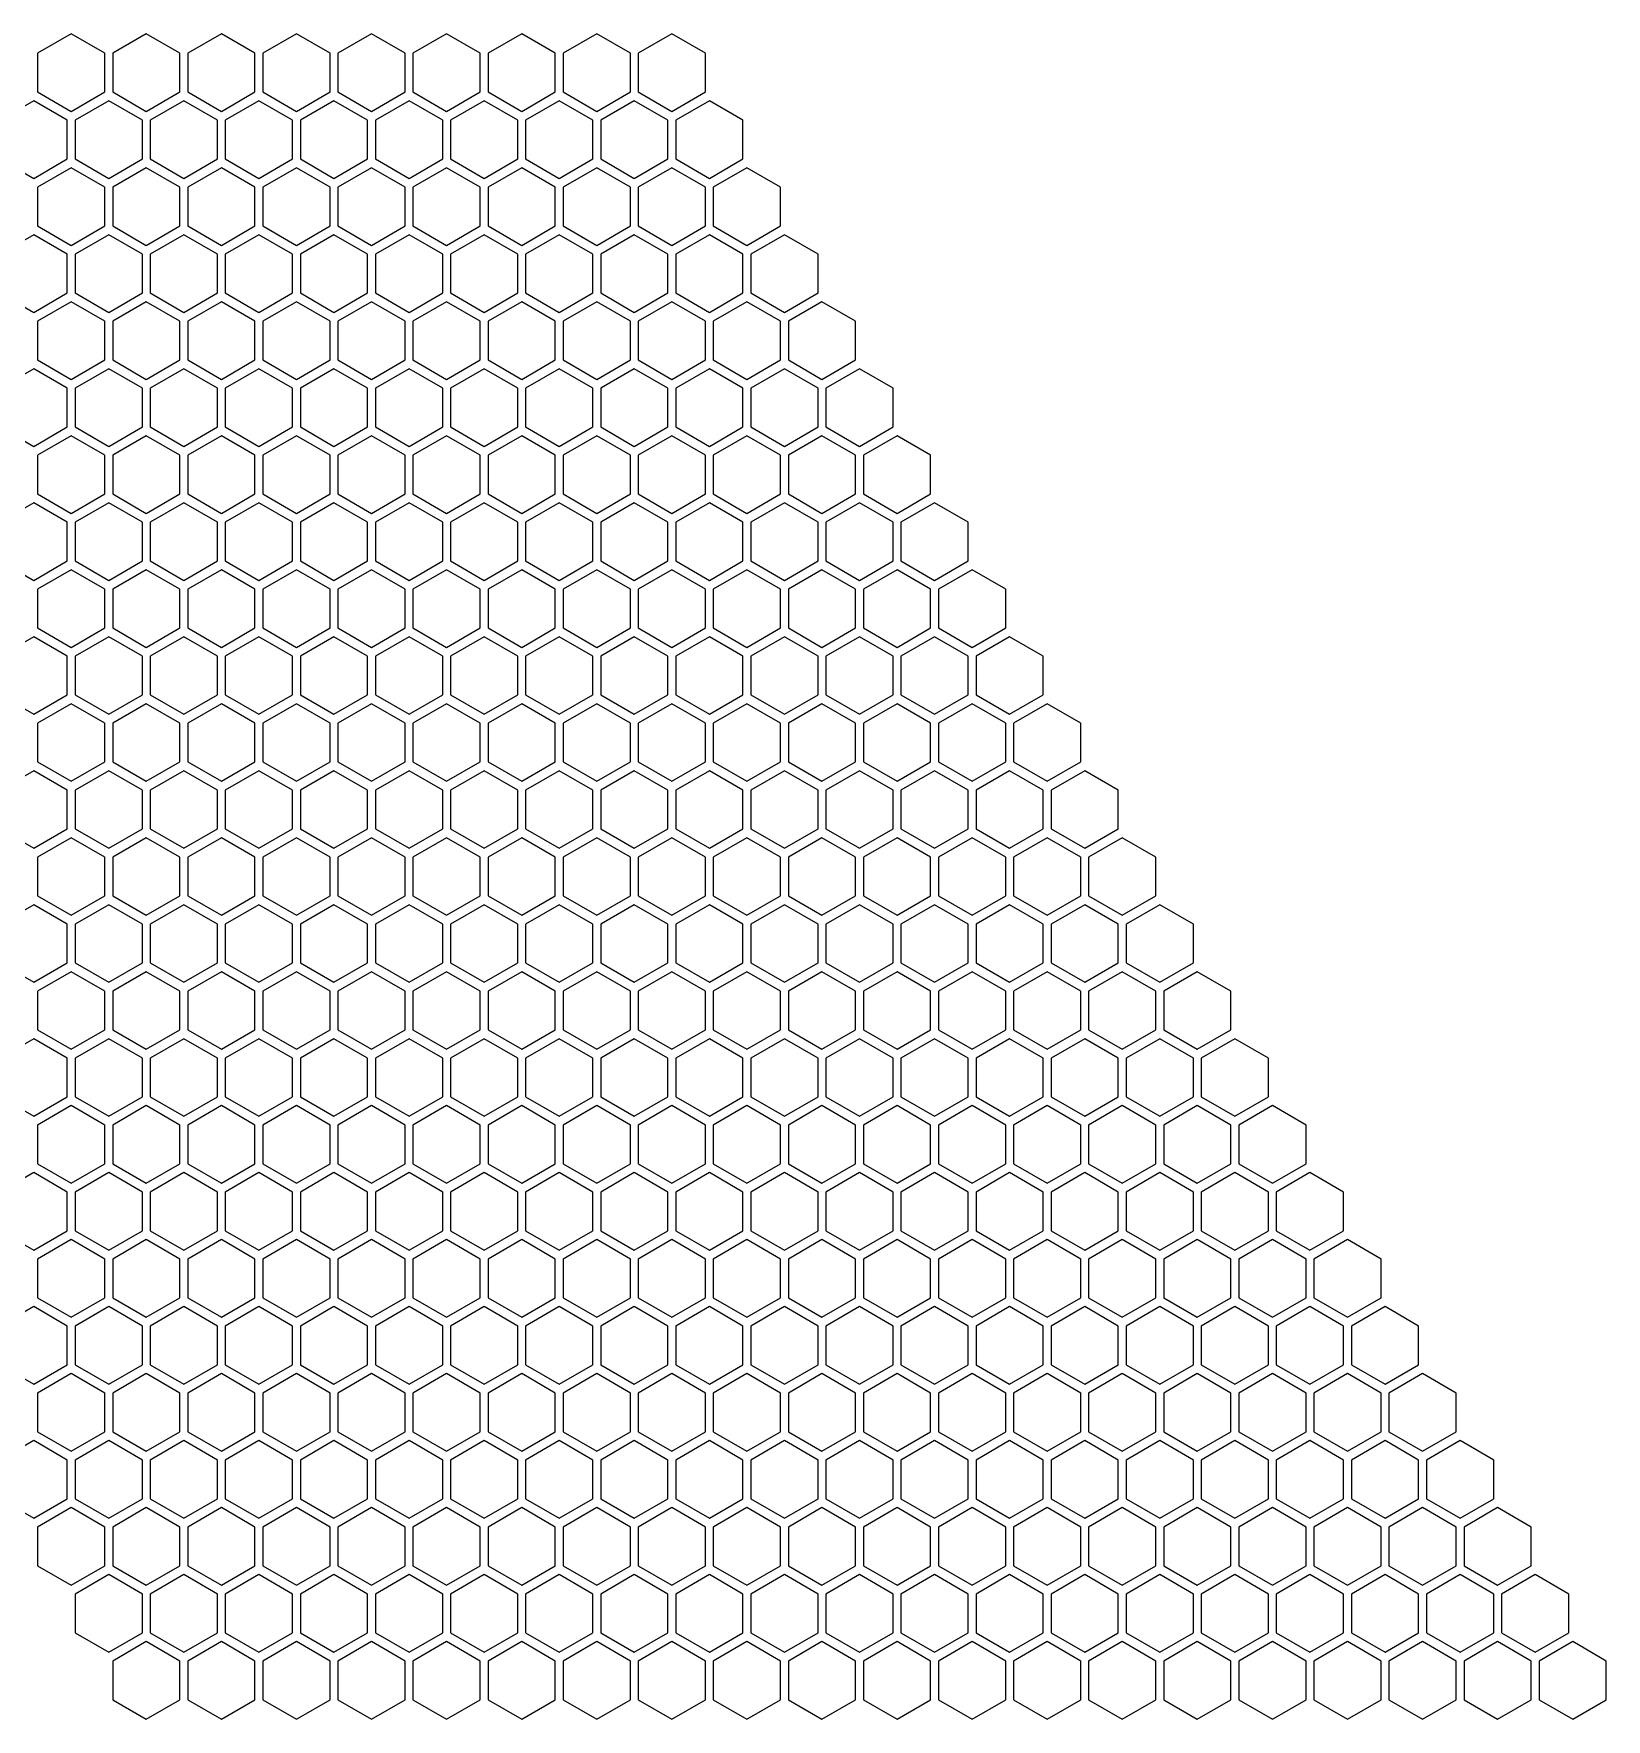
# Model space of a CAD drawing. Extents: x 13 to 253, y 37 to 205.
# Drawn here: x 48.6 to 117.8, y 37.2 to 111.2 of the extents above; entities that cross this region are included whole.
import ezdxf

# ---------------------------------------------------------------- set-up
doc = ezdxf.new("R2010")
doc.units = 0
doc.layers.get('0').update_dxf_attribs({"linetype": 'CONTINUOUS'})

msp = doc.modelspace()

# ---------------------------------------------------------------- linework, layer by layer
at = {"color": 7}
for points in [[(50.292535, 111.249955), (48.815107, 110.39678), (48.815107, 108.69042), (50.292535, 107.83776), (51.769966, 108.69042), (51.769966, 110.39678)], [(53.592593, 111.249955), (52.115163, 110.39678), (52.115163, 108.69042), (53.592593, 107.83776), (55.070021, 108.69042), (55.070021, 110.39678)], [(56.892649, 111.249955), (55.414705, 110.39678), (55.414705, 108.69042), (56.892649, 107.83776), (58.370079, 108.69042), (58.370079, 110.39678)], [(60.192191, 111.249955), (58.71476, 110.39678), (58.71476, 108.69042), (60.192191, 107.83776), (61.670135, 108.69042), (61.670135, 110.39678)], [(63.492246, 111.249955), (62.014818, 110.39678), (62.014818, 108.69042), (63.492246, 107.83776), (64.970192, 108.69042), (64.970192, 110.39678)], [(66.792304, 111.249955), (65.314876, 110.39678), (65.314876, 108.69042), (66.792304, 107.83776), (68.269732, 108.69042), (68.269732, 110.39678)], [(70.092362, 111.249955), (68.614931, 110.39678), (68.614931, 108.69042), (70.092362, 107.83776), (71.56979, 108.69042), (71.56979, 110.39678)], [(73.392417, 111.249955), (71.914989, 110.39678), (71.914989, 108.69042), (73.392417, 107.83776), (74.869848, 108.69042), (74.869848, 110.39678)], [(76.692475, 111.249955), (75.215044, 110.39678), (75.215044, 108.69042), (76.692475, 107.83776), (78.169903, 108.69042), (78.169903, 110.39678)], [(48.642506, 108.30543), (47.165078, 107.45226), (47.165078, 105.74642), (48.642506, 104.89324), (50.119937, 105.74642), (50.119937, 107.45226)], [(51.942564, 108.30543), (50.465136, 107.45226), (50.465136, 105.74642), (51.942564, 104.89324), (53.419992, 105.74642), (53.419992, 107.45226)], [(55.242622, 108.30543), (53.764676, 107.45226), (53.764676, 105.74642), (55.242622, 104.89324), (56.72005, 105.74642), (56.72005, 107.45226)], [(58.542678, 108.30543), (57.064731, 107.45226), (57.064731, 105.74642), (58.542678, 104.89324), (60.020108, 105.74642), (60.020108, 107.45226)], [(61.84222, 108.30543), (60.364789, 107.45226), (60.364789, 105.74642), (61.84222, 104.89324), (63.320163, 105.74642), (63.320163, 107.45226)], [(65.142275, 108.30543), (63.664847, 107.45226), (63.664847, 105.74642), (65.142275, 104.89324), (66.620221, 105.74642), (66.620221, 107.45226)], [(68.442333, 108.30543), (66.964902, 107.45226), (66.964902, 105.74642), (68.442333, 104.89324), (69.919761, 105.74642), (69.919761, 107.45226)], [(71.742388, 108.30543), (70.26496, 107.45226), (70.26496, 105.74642), (71.742388, 104.89324), (73.219819, 105.74642), (73.219819, 107.45226)], [(75.042446, 108.30543), (73.565018, 107.45226), (73.565018, 105.74642), (75.042446, 104.89324), (76.519874, 105.74642), (76.519874, 107.45226)], [(78.342504, 108.30543), (76.865073, 107.45226), (76.865073, 105.74642), (78.342504, 104.89324), (79.819932, 105.74642), (79.819932, 107.45226)], [(50.292535, 105.36091), (48.815107, 104.50773), (48.815107, 102.80189), (50.292535, 101.94872), (51.769966, 102.80189), (51.769966, 104.50773)], [(53.592593, 105.36091), (52.115163, 104.50773), (52.115163, 102.80189), (53.592593, 101.94872), (55.070021, 102.80189), (55.070021, 104.50773)], [(56.892649, 105.36091), (55.414705, 104.50773), (55.414705, 102.80189), (56.892649, 101.94872), (58.370079, 102.80189), (58.370079, 104.50773)], [(60.192191, 105.36091), (58.71476, 104.50773), (58.71476, 102.80189), (60.192191, 101.94872), (61.670135, 102.80189), (61.670135, 104.50773)], [(63.492246, 105.36091), (62.014818, 104.50773), (62.014818, 102.80189), (63.492246, 101.94872), (64.970192, 102.80189), (64.970192, 104.50773)], [(66.792304, 105.36091), (65.314876, 104.50773), (65.314876, 102.80189), (66.792304, 101.94872), (68.269732, 102.80189), (68.269732, 104.50773)], [(70.092362, 105.36091), (68.614931, 104.50773), (68.614931, 102.80189), (70.092362, 101.94872), (71.56979, 102.80189), (71.56979, 104.50773)], [(73.392417, 105.36091), (71.914989, 104.50773), (71.914989, 102.80189), (73.392417, 101.94872), (74.869848, 102.80189), (74.869848, 104.50773)], [(76.692475, 105.36091), (75.215044, 104.50773), (75.215044, 102.80189), (76.692475, 101.94872), (78.169903, 102.80189), (78.169903, 104.50773)], [(79.99253, 105.36091), (78.515102, 104.50773), (78.515102, 102.80189), (79.99253, 101.94872), (81.469961, 102.80189), (81.469961, 104.50773)], [(48.642506, 102.41639), (47.165078, 101.56321), (47.165078, 99.85737), (48.642506, 99.00419), (50.119937, 99.85737), (50.119937, 101.56321)], [(51.942564, 102.41639), (50.465136, 101.56321), (50.465136, 99.85737), (51.942564, 99.00419), (53.419992, 99.85737), (53.419992, 101.56321)], [(55.242622, 102.41639), (53.764676, 101.56321), (53.764676, 99.85737), (55.242622, 99.00419), (56.72005, 99.85737), (56.72005, 101.56321)], [(58.542678, 102.41639), (57.064731, 101.56321), (57.064731, 99.85737), (58.542678, 99.00419), (60.020108, 99.85737), (60.020108, 101.56321)], [(61.84222, 102.41639), (60.364789, 101.56321), (60.364789, 99.85737), (61.84222, 99.00419), (63.320163, 99.85737), (63.320163, 101.56321)], [(65.142275, 102.41639), (63.664847, 101.56321), (63.664847, 99.85737), (65.142275, 99.00419), (66.620221, 99.85737), (66.620221, 101.56321)], [(68.442333, 102.41639), (66.964902, 101.56321), (66.964902, 99.85737), (68.442333, 99.00419), (69.919761, 99.85737), (69.919761, 101.56321)], [(71.742388, 102.41639), (70.26496, 101.56321), (70.26496, 99.85737), (71.742388, 99.00419), (73.219819, 99.85737), (73.219819, 101.56321)], [(75.042446, 102.41639), (73.565018, 101.56321), (73.565018, 99.85737), (75.042446, 99.00419), (76.519874, 99.85737), (76.519874, 101.56321)], [(78.342504, 102.41639), (76.865073, 101.56321), (76.865073, 99.85737), (78.342504, 99.00419), (79.819932, 99.85737), (79.819932, 101.56321)], [(81.642559, 102.41639), (80.165131, 101.56321), (80.165131, 99.85737), (81.642559, 99.00419), (83.11999, 99.85737), (83.11999, 101.56321)], [(50.292535, 99.47186), (48.815107, 98.61869), (48.815107, 96.91285), (50.292535, 96.05967), (51.769966, 96.91285), (51.769966, 98.61869)], [(53.592593, 99.47186), (52.115163, 98.61869), (52.115163, 96.91285), (53.592593, 96.05967), (55.070021, 96.91285), (55.070021, 98.61869)], [(56.892649, 99.47186), (55.414705, 98.61869), (55.414705, 96.91285), (56.892649, 96.05967), (58.370079, 96.91285), (58.370079, 98.61869)], [(60.192191, 99.47186), (58.71476, 98.61869), (58.71476, 96.91285), (60.192191, 96.05967), (61.670135, 96.91285), (61.670135, 98.61869)], [(63.492246, 99.47186), (62.014818, 98.61869), (62.014818, 96.91285), (63.492246, 96.05967), (64.970192, 96.91285), (64.970192, 98.61869)], [(66.792304, 99.47186), (65.314876, 98.61869), (65.314876, 96.91285), (66.792304, 96.05967), (68.269732, 96.91285), (68.269732, 98.61869)], [(70.092362, 99.47186), (68.614931, 98.61869), (68.614931, 96.91285), (70.092362, 96.05967), (71.56979, 96.91285), (71.56979, 98.61869)], [(73.392417, 99.47186), (71.914989, 98.61869), (71.914989, 96.91285), (73.392417, 96.05967), (74.869848, 96.91285), (74.869848, 98.61869)], [(76.692475, 99.47186), (75.215044, 98.61869), (75.215044, 96.91285), (76.692475, 96.05967), (78.169903, 96.91285), (78.169903, 98.61869)], [(79.99253, 99.47186), (78.515102, 98.61869), (78.515102, 96.91285), (79.99253, 96.05967), (81.469961, 96.91285), (81.469961, 98.61869)], [(83.292588, 99.47186), (81.81516, 98.61869), (81.81516, 96.91285), (83.292588, 96.05967), (84.770016, 96.91285), (84.770016, 98.61869)], [(48.642506, 96.52734), (47.165078, 95.67416), (47.165078, 93.96832), (48.642506, 93.11515), (50.119937, 93.96832), (50.119937, 95.67416)], [(51.942564, 96.52734), (50.465136, 95.67416), (50.465136, 93.96832), (51.942564, 93.11515), (53.419992, 93.96832), (53.419992, 95.67416)], [(55.242622, 96.52734), (53.764676, 95.67416), (53.764676, 93.96832), (55.242622, 93.11515), (56.72005, 93.96832), (56.72005, 95.67416)], [(58.542678, 96.52734), (57.064731, 95.67416), (57.064731, 93.96832), (58.542678, 93.11515), (60.020108, 93.96832), (60.020108, 95.67416)], [(61.84222, 96.52734), (60.364789, 95.67416), (60.364789, 93.96832), (61.84222, 93.11515), (63.320163, 93.96832), (63.320163, 95.67416)], [(65.142275, 96.52734), (63.664847, 95.67416), (63.664847, 93.96832), (65.142275, 93.11515), (66.620221, 93.96832), (66.620221, 95.67416)], [(68.442333, 96.52734), (66.964902, 95.67416), (66.964902, 93.96832), (68.442333, 93.11515), (69.919761, 93.96832), (69.919761, 95.67416)], [(71.742388, 96.52734), (70.26496, 95.67416), (70.26496, 93.96832), (71.742388, 93.11515), (73.219819, 93.96832), (73.219819, 95.67416)], [(75.042446, 96.52734), (73.565018, 95.67416), (73.565018, 93.96832), (75.042446, 93.11515), (76.519874, 93.96832), (76.519874, 95.67416)], [(78.342504, 96.52734), (76.865073, 95.67416), (76.865073, 93.96832), (78.342504, 93.11515), (79.819932, 93.96832), (79.819932, 95.67416)], [(81.642559, 96.52734), (80.165131, 95.67416), (80.165131, 93.96832), (81.642559, 93.11515), (83.11999, 93.96832), (83.11999, 95.67416)], [(84.942617, 96.52734), (83.465186, 95.67416), (83.465186, 93.96832), (84.942617, 93.11515), (86.420045, 93.96832), (86.420045, 95.67416)], [(50.292535, 93.58282), (48.815107, 92.72964), (48.815107, 91.0238), (50.292535, 90.17062), (51.769966, 91.0238), (51.769966, 92.72964)], [(53.592593, 93.58282), (52.115163, 92.72964), (52.115163, 91.0238), (53.592593, 90.17062), (55.070021, 91.0238), (55.070021, 92.72964)], [(56.892649, 93.58282), (55.414705, 92.72964), (55.414705, 91.0238), (56.892649, 90.17062), (58.370079, 91.0238), (58.370079, 92.72964)], [(60.192191, 93.58282), (58.71476, 92.72964), (58.71476, 91.0238), (60.192191, 90.17062), (61.670135, 91.0238), (61.670135, 92.72964)], [(63.492246, 93.58282), (62.014818, 92.72964), (62.014818, 91.0238), (63.492246, 90.17062), (64.970192, 91.0238), (64.970192, 92.72964)], [(66.792304, 93.58282), (65.314876, 92.72964), (65.314876, 91.0238), (66.792304, 90.17062), (68.269732, 91.0238), (68.269732, 92.72964)], [(70.092362, 93.58282), (68.614931, 92.72964), (68.614931, 91.0238), (70.092362, 90.17062), (71.56979, 91.0238), (71.56979, 92.72964)], [(73.392417, 93.58282), (71.914989, 92.72964), (71.914989, 91.0238), (73.392417, 90.17062), (74.869848, 91.0238), (74.869848, 92.72964)], [(76.692475, 93.58282), (75.215044, 92.72964), (75.215044, 91.0238), (76.692475, 90.17062), (78.169903, 91.0238), (78.169903, 92.72964)], [(79.99253, 93.58282), (78.515102, 92.72964), (78.515102, 91.0238), (79.99253, 90.17062), (81.469961, 91.0238), (81.469961, 92.72964)], [(83.292588, 93.58282), (81.81516, 92.72964), (81.81516, 91.0238), (83.292588, 90.17062), (84.770016, 91.0238), (84.770016, 92.72964)], [(86.592646, 93.58282), (85.114699, 92.72964), (85.114699, 91.0238), (86.592646, 90.17062), (88.070074, 91.0238), (88.070074, 92.72964)], [(48.642506, 90.63829), (47.165078, 89.78512), (47.165078, 88.07928), (48.642506, 87.2261), (50.119937, 88.07928), (50.119937, 89.78512)], [(51.942564, 90.63829), (50.465136, 89.78512), (50.465136, 88.07928), (51.942564, 87.2261), (53.419992, 88.07928), (53.419992, 89.78512)], [(55.242622, 90.63829), (53.764676, 89.78512), (53.764676, 88.07928), (55.242622, 87.2261), (56.72005, 88.07928), (56.72005, 89.78512)], [(58.542678, 90.63829), (57.064731, 89.78512), (57.064731, 88.07928), (58.542678, 87.2261), (60.020108, 88.07928), (60.020108, 89.78512)], [(61.84222, 90.63829), (60.364789, 89.78512), (60.364789, 88.07928), (61.84222, 87.2261), (63.320163, 88.07928), (63.320163, 89.78512)], [(65.142275, 90.63829), (63.664847, 89.78512), (63.664847, 88.07928), (65.142275, 87.2261), (66.620221, 88.07928), (66.620221, 89.78512)], [(68.442333, 90.63829), (66.964902, 89.78512), (66.964902, 88.07928), (68.442333, 87.2261), (69.919761, 88.07928), (69.919761, 89.78512)], [(71.742388, 90.63829), (70.26496, 89.78512), (70.26496, 88.07928), (71.742388, 87.2261), (73.219819, 88.07928), (73.219819, 89.78512)], [(75.042446, 90.63829), (73.565018, 89.78512), (73.565018, 88.07928), (75.042446, 87.2261), (76.519874, 88.07928), (76.519874, 89.78512)], [(78.342504, 90.63829), (76.865073, 89.78512), (76.865073, 88.07928), (78.342504, 87.2261), (79.819932, 88.07928), (79.819932, 89.78512)], [(81.642559, 90.63829), (80.165131, 89.78512), (80.165131, 88.07928), (81.642559, 87.2261), (83.11999, 88.07928), (83.11999, 89.78512)], [(84.942617, 90.63829), (83.465186, 89.78512), (83.465186, 88.07928), (84.942617, 87.2261), (86.420045, 88.07928), (86.420045, 89.78512)], [(88.242672, 90.63829), (86.764728, 89.78512), (86.764728, 88.07928), (88.242672, 87.2261), (89.720103, 88.07928), (89.720103, 89.78512)], [(50.292535, 87.69377), (48.815107, 86.84111), (48.815107, 85.13475), (50.292535, 84.28158), (51.769966, 85.13475), (51.769966, 86.84111)], [(53.592593, 87.69377), (52.115163, 86.84111), (52.115163, 85.13475), (53.592593, 84.28158), (55.070021, 85.13475), (55.070021, 86.84111)], [(56.892649, 87.69377), (55.414705, 86.84111), (55.414705, 85.13475), (56.892649, 84.28158), (58.370079, 85.13475), (58.370079, 86.84111)], [(60.192191, 87.69377), (58.71476, 86.84111), (58.71476, 85.13475), (60.192191, 84.28158), (61.670135, 85.13475), (61.670135, 86.84111)], [(63.492246, 87.69377), (62.014818, 86.84111), (62.014818, 85.13475), (63.492246, 84.28158), (64.970192, 85.13475), (64.970192, 86.84111)], [(66.792304, 87.69377), (65.314876, 86.84111), (65.314876, 85.13475), (66.792304, 84.28158), (68.269732, 85.13475), (68.269732, 86.84111)], [(70.092362, 87.69377), (68.614931, 86.84111), (68.614931, 85.13475), (70.092362, 84.28158), (71.56979, 85.13475), (71.56979, 86.84111)], [(73.392417, 87.69377), (71.914989, 86.84111), (71.914989, 85.13475), (73.392417, 84.28158), (74.869848, 85.13475), (74.869848, 86.84111)], [(76.692475, 87.69377), (75.215044, 86.84111), (75.215044, 85.13475), (76.692475, 84.28158), (78.169903, 85.13475), (78.169903, 86.84111)], [(79.99253, 87.69377), (78.515102, 86.84111), (78.515102, 85.13475), (79.99253, 84.28158), (81.469961, 85.13475), (81.469961, 86.84111)], [(83.292588, 87.69377), (81.81516, 86.84111), (81.81516, 85.13475), (83.292588, 84.28158), (84.770016, 85.13475), (84.770016, 86.84111)], [(86.592646, 87.69377), (85.114699, 86.84111), (85.114699, 85.13475), (86.592646, 84.28158), (88.070074, 85.13475), (88.070074, 86.84111)], [(89.892701, 87.69377), (88.414757, 86.84111), (88.414757, 85.13475), (89.892701, 84.28158), (91.370132, 85.13475), (91.370132, 86.84111)], [(48.642506, 84.74925), (47.165078, 83.89659), (47.165078, 82.19023), (48.642506, 81.33705), (50.119937, 82.19023), (50.119937, 83.89659)], [(51.942564, 84.74925), (50.465136, 83.89659), (50.465136, 82.19023), (51.942564, 81.33705), (53.419992, 82.19023), (53.419992, 83.89659)], [(55.242622, 84.74925), (53.764676, 83.89659), (53.764676, 82.19023), (55.242622, 81.33705), (56.72005, 82.19023), (56.72005, 83.89659)], [(58.542678, 84.74925), (57.064731, 83.89659), (57.064731, 82.19023), (58.542678, 81.33705), (60.020108, 82.19023), (60.020108, 83.89659)], [(61.84222, 84.74925), (60.364789, 83.89659), (60.364789, 82.19023), (61.84222, 81.33705), (63.320163, 82.19023), (63.320163, 83.89659)], [(65.142275, 84.74925), (63.664847, 83.89659), (63.664847, 82.19023), (65.142275, 81.33705), (66.620221, 82.19023), (66.620221, 83.89659)], [(68.442333, 84.74925), (66.964902, 83.89659), (66.964902, 82.19023), (68.442333, 81.33705), (69.919761, 82.19023), (69.919761, 83.89659)], [(71.742388, 84.74925), (70.26496, 83.89659), (70.26496, 82.19023), (71.742388, 81.33705), (73.219819, 82.19023), (73.219819, 83.89659)], [(75.042446, 84.74925), (73.565018, 83.89659), (73.565018, 82.19023), (75.042446, 81.33705), (76.519874, 82.19023), (76.519874, 83.89659)], [(78.342504, 84.74925), (76.865073, 83.89659), (76.865073, 82.19023), (78.342504, 81.33705), (79.819932, 82.19023), (79.819932, 83.89659)], [(81.642559, 84.74925), (80.165131, 83.89659), (80.165131, 82.19023), (81.642559, 81.33705), (83.11999, 82.19023), (83.11999, 83.89659)], [(84.942617, 84.74925), (83.465186, 83.89659), (83.465186, 82.19023), (84.942617, 81.33705), (86.420045, 82.19023), (86.420045, 83.89659)], [(88.242672, 84.74925), (86.764728, 83.89659), (86.764728, 82.19023), (88.242672, 81.33705), (89.720103, 82.19023), (89.720103, 83.89659)], [(91.542214, 84.74925), (90.064784, 83.89659), (90.064784, 82.19023), (91.542214, 81.33705), (93.020161, 82.19023), (93.020161, 83.89659)], [(50.292535, 81.80472), (48.815107, 80.95207), (48.815107, 79.24571), (50.292535, 78.39253), (51.769966, 79.24571), (51.769966, 80.95207)], [(53.592593, 81.80472), (52.115163, 80.95207), (52.115163, 79.24571), (53.592593, 78.39253), (55.070021, 79.24571), (55.070021, 80.95207)], [(56.892649, 81.80472), (55.414705, 80.95207), (55.414705, 79.24571), (56.892649, 78.39253), (58.370079, 79.24571), (58.370079, 80.95207)], [(60.192191, 81.80472), (58.71476, 80.95207), (58.71476, 79.24571), (60.192191, 78.39253), (61.670135, 79.24571), (61.670135, 80.95207)], [(63.492246, 81.80472), (62.014818, 80.95207), (62.014818, 79.24571), (63.492246, 78.39253), (64.970192, 79.24571), (64.970192, 80.95207)], [(66.792304, 81.80472), (65.314876, 80.95207), (65.314876, 79.24571), (66.792304, 78.39253), (68.269732, 79.24571), (68.269732, 80.95207)], [(70.092362, 81.80472), (68.614931, 80.95207), (68.614931, 79.24571), (70.092362, 78.39253), (71.56979, 79.24571), (71.56979, 80.95207)], [(73.392417, 81.80472), (71.914989, 80.95207), (71.914989, 79.24571), (73.392417, 78.39253), (74.869848, 79.24571), (74.869848, 80.95207)], [(76.692475, 81.80472), (75.215044, 80.95207), (75.215044, 79.24571), (76.692475, 78.39253), (78.169903, 79.24571), (78.169903, 80.95207)], [(79.99253, 81.80472), (78.515102, 80.95207), (78.515102, 79.24571), (79.99253, 78.39253), (81.469961, 79.24571), (81.469961, 80.95207)], [(83.292588, 81.80472), (81.81516, 80.95207), (81.81516, 79.24571), (83.292588, 78.39253), (84.770016, 79.24571), (84.770016, 80.95207)], [(86.592646, 81.80472), (85.114699, 80.95207), (85.114699, 79.24571), (86.592646, 78.39253), (88.070074, 79.24571), (88.070074, 80.95207)], [(89.892701, 81.80472), (88.414757, 80.95207), (88.414757, 79.24571), (89.892701, 78.39253), (91.370132, 79.24571), (91.370132, 80.95207)], [(93.192243, 81.80472), (91.714813, 80.95207), (91.714813, 79.24571), (93.192243, 78.39253), (94.670187, 79.24571), (94.670187, 80.95207)], [(48.642506, 78.86072), (47.165078, 78.00754), (47.165078, 76.30119), (48.642506, 75.44801), (50.119937, 76.30119), (50.119937, 78.00754)], [(51.942564, 78.86072), (50.465136, 78.00754), (50.465136, 76.30119), (51.942564, 75.44801), (53.419992, 76.30119), (53.419992, 78.00754)], [(55.242622, 78.86072), (53.764676, 78.00754), (53.764676, 76.30119), (55.242622, 75.44801), (56.72005, 76.30119), (56.72005, 78.00754)], [(58.542678, 78.86072), (57.064731, 78.00754), (57.064731, 76.30119), (58.542678, 75.44801), (60.020108, 76.30119), (60.020108, 78.00754)], [(61.84222, 78.86072), (60.364789, 78.00754), (60.364789, 76.30119), (61.84222, 75.44801), (63.320163, 76.30119), (63.320163, 78.00754)], [(65.142275, 78.86072), (63.664847, 78.00754), (63.664847, 76.30119), (65.142275, 75.44801), (66.620221, 76.30119), (66.620221, 78.00754)], [(68.442333, 78.86072), (66.964902, 78.00754), (66.964902, 76.30119), (68.442333, 75.44801), (69.919761, 76.30119), (69.919761, 78.00754)], [(71.742388, 78.86072), (70.26496, 78.00754), (70.26496, 76.30119), (71.742388, 75.44801), (73.219819, 76.30119), (73.219819, 78.00754)], [(75.042446, 78.86072), (73.565018, 78.00754), (73.565018, 76.30119), (75.042446, 75.44801), (76.519874, 76.30119), (76.519874, 78.00754)], [(78.342504, 78.86072), (76.865073, 78.00754), (76.865073, 76.30119), (78.342504, 75.44801), (79.819932, 76.30119), (79.819932, 78.00754)], [(81.642559, 78.86072), (80.165131, 78.00754), (80.165131, 76.30119), (81.642559, 75.44801), (83.11999, 76.30119), (83.11999, 78.00754)], [(84.942617, 78.86072), (83.465186, 78.00754), (83.465186, 76.30119), (84.942617, 75.44801), (86.420045, 76.30119), (86.420045, 78.00754)], [(88.242672, 78.86072), (86.764728, 78.00754), (86.764728, 76.30119), (88.242672, 75.44801), (89.720103, 76.30119), (89.720103, 78.00754)], [(91.542214, 78.86072), (90.064784, 78.00754), (90.064784, 76.30119), (91.542214, 75.44801), (93.020161, 76.30119), (93.020161, 78.00754)], [(94.84227, 78.86072), (93.364841, 78.00754), (93.364841, 76.30119), (94.84227, 75.44801), (96.320216, 76.30119), (96.320216, 78.00754)], [(50.292535, 75.9162), (48.815107, 75.06302), (48.815107, 73.35666), (50.292535, 72.504), (51.769966, 73.35666), (51.769966, 75.06302)], [(53.592593, 75.9162), (52.115163, 75.06302), (52.115163, 73.35666), (53.592593, 72.504), (55.070021, 73.35666), (55.070021, 75.06302)], [(56.892649, 75.9162), (55.414705, 75.06302), (55.414705, 73.35666), (56.892649, 72.504), (58.370079, 73.35666), (58.370079, 75.06302)], [(60.192191, 75.9162), (58.71476, 75.06302), (58.71476, 73.35666), (60.192191, 72.504), (61.670135, 73.35666), (61.670135, 75.06302)], [(63.492246, 75.9162), (62.014818, 75.06302), (62.014818, 73.35666), (63.492246, 72.504), (64.970192, 73.35666), (64.970192, 75.06302)], [(66.792304, 75.9162), (65.314876, 75.06302), (65.314876, 73.35666), (66.792304, 72.504), (68.269732, 73.35666), (68.269732, 75.06302)], [(70.092362, 75.9162), (68.614931, 75.06302), (68.614931, 73.35666), (70.092362, 72.504), (71.56979, 73.35666), (71.56979, 75.06302)], [(73.392417, 75.9162), (71.914989, 75.06302), (71.914989, 73.35666), (73.392417, 72.504), (74.869848, 73.35666), (74.869848, 75.06302)], [(76.692475, 75.9162), (75.215044, 75.06302), (75.215044, 73.35666), (76.692475, 72.504), (78.169903, 73.35666), (78.169903, 75.06302)], [(79.99253, 75.9162), (78.515102, 75.06302), (78.515102, 73.35666), (79.99253, 72.504), (81.469961, 73.35666), (81.469961, 75.06302)], [(83.292588, 75.9162), (81.81516, 75.06302), (81.81516, 73.35666), (83.292588, 72.504), (84.770016, 73.35666), (84.770016, 75.06302)], [(86.592646, 75.9162), (85.114699, 75.06302), (85.114699, 73.35666), (86.592646, 72.504), (88.070074, 73.35666), (88.070074, 75.06302)], [(89.892701, 75.9162), (88.414757, 75.06302), (88.414757, 73.35666), (89.892701, 72.504), (91.370132, 73.35666), (91.370132, 75.06302)], [(93.192243, 75.9162), (91.714813, 75.06302), (91.714813, 73.35666), (93.192243, 72.504), (94.670187, 73.35666), (94.670187, 75.06302)], [(96.492298, 75.9162), (95.01487, 75.06302), (95.01487, 73.35666), (96.492298, 72.504), (97.969729, 73.35666), (97.969729, 75.06302)], [(48.642506, 72.97167), (47.165078, 72.1185), (47.165078, 70.41214), (48.642506, 69.55948), (50.119937, 70.41214), (50.119937, 72.1185)], [(51.942564, 72.97167), (50.465136, 72.1185), (50.465136, 70.41214), (51.942564, 69.55948), (53.419992, 70.41214), (53.419992, 72.1185)], [(55.242622, 72.97167), (53.764676, 72.1185), (53.764676, 70.41214), (55.242622, 69.55948), (56.72005, 70.41214), (56.72005, 72.1185)], [(58.542678, 72.97167), (57.064731, 72.1185), (57.064731, 70.41214), (58.542678, 69.55948), (60.020108, 70.41214), (60.020108, 72.1185)], [(61.84222, 72.97167), (60.364789, 72.1185), (60.364789, 70.41214), (61.84222, 69.55948), (63.320163, 70.41214), (63.320163, 72.1185)], [(65.142275, 72.97167), (63.664847, 72.1185), (63.664847, 70.41214), (65.142275, 69.55948), (66.620221, 70.41214), (66.620221, 72.1185)], [(68.442333, 72.97167), (66.964902, 72.1185), (66.964902, 70.41214), (68.442333, 69.55948), (69.919761, 70.41214), (69.919761, 72.1185)], [(71.742388, 72.97167), (70.26496, 72.1185), (70.26496, 70.41214), (71.742388, 69.55948), (73.219819, 70.41214), (73.219819, 72.1185)], [(75.042446, 72.97167), (73.565018, 72.1185), (73.565018, 70.41214), (75.042446, 69.55948), (76.519874, 70.41214), (76.519874, 72.1185)], [(78.342504, 72.97167), (76.865073, 72.1185), (76.865073, 70.41214), (78.342504, 69.55948), (79.819932, 70.41214), (79.819932, 72.1185)], [(81.642559, 72.97167), (80.165131, 72.1185), (80.165131, 70.41214), (81.642559, 69.55948), (83.11999, 70.41214), (83.11999, 72.1185)], [(84.942617, 72.97167), (83.465186, 72.1185), (83.465186, 70.41214), (84.942617, 69.55948), (86.420045, 70.41214), (86.420045, 72.1185)], [(88.242672, 72.97167), (86.764728, 72.1185), (86.764728, 70.41214), (88.242672, 69.55948), (89.720103, 70.41214), (89.720103, 72.1185)], [(91.542214, 72.97167), (90.064784, 72.1185), (90.064784, 70.41214), (91.542214, 69.55948), (93.020161, 70.41214), (93.020161, 72.1185)], [(94.84227, 72.97167), (93.364841, 72.1185), (93.364841, 70.41214), (94.84227, 69.55948), (96.320216, 70.41214), (96.320216, 72.1185)], [(98.142327, 72.97167), (96.664899, 72.1185), (96.664899, 70.41214), (98.142327, 69.55948), (99.619755, 70.41214), (99.619755, 72.1185)], [(50.292535, 70.02715), (48.815107, 69.17397), (48.815107, 67.46762), (50.292535, 66.61496), (51.769966, 67.46762), (51.769966, 69.17397)], [(53.592593, 70.02715), (52.115163, 69.17397), (52.115163, 67.46762), (53.592593, 66.61496), (55.070021, 67.46762), (55.070021, 69.17397)], [(56.892649, 70.02715), (55.414705, 69.17397), (55.414705, 67.46762), (56.892649, 66.61496), (58.370079, 67.46762), (58.370079, 69.17397)], [(60.192191, 70.02715), (58.71476, 69.17397), (58.71476, 67.46762), (60.192191, 66.61496), (61.670135, 67.46762), (61.670135, 69.17397)], [(63.492246, 70.02715), (62.014818, 69.17397), (62.014818, 67.46762), (63.492246, 66.61496), (64.970192, 67.46762), (64.970192, 69.17397)], [(66.792304, 70.02715), (65.314876, 69.17397), (65.314876, 67.46762), (66.792304, 66.61496), (68.269732, 67.46762), (68.269732, 69.17397)], [(70.092362, 70.02715), (68.614931, 69.17397), (68.614931, 67.46762), (70.092362, 66.61496), (71.56979, 67.46762), (71.56979, 69.17397)], [(73.392417, 70.02715), (71.914989, 69.17397), (71.914989, 67.46762), (73.392417, 66.61496), (74.869848, 67.46762), (74.869848, 69.17397)], [(76.692475, 70.02715), (75.215044, 69.17397), (75.215044, 67.46762), (76.692475, 66.61496), (78.169903, 67.46762), (78.169903, 69.17397)], [(79.99253, 70.02715), (78.515102, 69.17397), (78.515102, 67.46762), (79.99253, 66.61496), (81.469961, 67.46762), (81.469961, 69.17397)], [(83.292588, 70.02715), (81.81516, 69.17397), (81.81516, 67.46762), (83.292588, 66.61496), (84.770016, 67.46762), (84.770016, 69.17397)], [(86.592646, 70.02715), (85.114699, 69.17397), (85.114699, 67.46762), (86.592646, 66.61496), (88.070074, 67.46762), (88.070074, 69.17397)], [(89.892701, 70.02715), (88.414757, 69.17397), (88.414757, 67.46762), (89.892701, 66.61496), (91.370132, 67.46762), (91.370132, 69.17397)], [(93.192243, 70.02715), (91.714813, 69.17397), (91.714813, 67.46762), (93.192243, 66.61496), (94.670187, 67.46762), (94.670187, 69.17397)], [(96.492298, 70.02715), (95.01487, 69.17397), (95.01487, 67.46762), (96.492298, 66.61496), (97.969729, 67.46762), (97.969729, 69.17397)], [(99.792356, 70.02715), (98.314926, 69.17397), (98.314926, 67.46762), (99.792356, 66.61496), (101.26978, 67.46762), (101.26978, 69.17397)], [(48.642506, 67.08263), (47.165078, 66.22945), (47.165078, 64.52361), (48.642506, 63.67043), (50.119937, 64.52361), (50.119937, 66.22945)], [(51.942564, 67.08263), (50.465136, 66.22945), (50.465136, 64.52361), (51.942564, 63.67043), (53.419992, 64.52361), (53.419992, 66.22945)], [(55.242622, 67.08263), (53.764676, 66.22945), (53.764676, 64.52361), (55.242622, 63.67043), (56.72005, 64.52361), (56.72005, 66.22945)], [(58.542678, 67.08263), (57.064731, 66.22945), (57.064731, 64.52361), (58.542678, 63.67043), (60.020108, 64.52361), (60.020108, 66.22945)], [(61.84222, 67.08263), (60.364789, 66.22945), (60.364789, 64.52361), (61.84222, 63.67043), (63.320163, 64.52361), (63.320163, 66.22945)], [(65.142275, 67.08263), (63.664847, 66.22945), (63.664847, 64.52361), (65.142275, 63.67043), (66.620221, 64.52361), (66.620221, 66.22945)], [(68.442333, 67.08263), (66.964902, 66.22945), (66.964902, 64.52361), (68.442333, 63.67043), (69.919761, 64.52361), (69.919761, 66.22945)], [(71.742388, 67.08263), (70.26496, 66.22945), (70.26496, 64.52361), (71.742388, 63.67043), (73.219819, 64.52361), (73.219819, 66.22945)], [(75.042446, 67.08263), (73.565018, 66.22945), (73.565018, 64.52361), (75.042446, 63.67043), (76.519874, 64.52361), (76.519874, 66.22945)], [(78.342504, 67.08263), (76.865073, 66.22945), (76.865073, 64.52361), (78.342504, 63.67043), (79.819932, 64.52361), (79.819932, 66.22945)], [(81.642559, 67.08263), (80.165131, 66.22945), (80.165131, 64.52361), (81.642559, 63.67043), (83.11999, 64.52361), (83.11999, 66.22945)], [(84.942617, 67.08263), (83.465186, 66.22945), (83.465186, 64.52361), (84.942617, 63.67043), (86.420045, 64.52361), (86.420045, 66.22945)], [(88.242672, 67.08263), (86.764728, 66.22945), (86.764728, 64.52361), (88.242672, 63.67043), (89.720103, 64.52361), (89.720103, 66.22945)], [(91.542214, 67.08263), (90.064784, 66.22945), (90.064784, 64.52361), (91.542214, 63.67043), (93.020161, 64.52361), (93.020161, 66.22945)], [(94.84227, 67.08263), (93.364841, 66.22945), (93.364841, 64.52361), (94.84227, 63.67043), (96.320216, 64.52361), (96.320216, 66.22945)], [(98.142327, 67.08263), (96.664899, 66.22945), (96.664899, 64.52361), (98.142327, 63.67043), (99.619755, 64.52361), (99.619755, 66.22945)], [(101.44239, 67.08263), (99.964955, 66.22945), (99.964955, 64.52361), (101.44239, 63.67043), (102.91981, 64.52361), (102.91981, 66.22945)], [(50.292535, 64.1381), (48.815107, 63.28493), (48.815107, 61.57909), (50.292535, 60.72591), (51.769966, 61.57909), (51.769966, 63.28493)], [(53.592593, 64.1381), (52.115163, 63.28493), (52.115163, 61.57909), (53.592593, 60.72591), (55.070021, 61.57909), (55.070021, 63.28493)], [(56.892649, 64.1381), (55.414705, 63.28493), (55.414705, 61.57909), (56.892649, 60.72591), (58.370079, 61.57909), (58.370079, 63.28493)], [(60.192191, 64.1381), (58.71476, 63.28493), (58.71476, 61.57909), (60.192191, 60.72591), (61.670135, 61.57909), (61.670135, 63.28493)], [(63.492246, 64.1381), (62.014818, 63.28493), (62.014818, 61.57909), (63.492246, 60.72591), (64.970192, 61.57909), (64.970192, 63.28493)], [(66.792304, 64.1381), (65.314876, 63.28493), (65.314876, 61.57909), (66.792304, 60.72591), (68.269732, 61.57909), (68.269732, 63.28493)], [(70.092362, 64.1381), (68.614931, 63.28493), (68.614931, 61.57909), (70.092362, 60.72591), (71.56979, 61.57909), (71.56979, 63.28493)], [(73.392417, 64.1381), (71.914989, 63.28493), (71.914989, 61.57909), (73.392417, 60.72591), (74.869848, 61.57909), (74.869848, 63.28493)], [(76.692475, 64.1381), (75.215044, 63.28493), (75.215044, 61.57909), (76.692475, 60.72591), (78.169903, 61.57909), (78.169903, 63.28493)], [(79.99253, 64.1381), (78.515102, 63.28493), (78.515102, 61.57909), (79.99253, 60.72591), (81.469961, 61.57909), (81.469961, 63.28493)], [(83.292588, 64.1381), (81.81516, 63.28493), (81.81516, 61.57909), (83.292588, 60.72591), (84.770016, 61.57909), (84.770016, 63.28493)], [(86.592646, 64.1381), (85.114699, 63.28493), (85.114699, 61.57909), (86.592646, 60.72591), (88.070074, 61.57909), (88.070074, 63.28493)], [(89.892701, 64.1381), (88.414757, 63.28493), (88.414757, 61.57909), (89.892701, 60.72591), (91.370132, 61.57909), (91.370132, 63.28493)], [(93.192243, 64.1381), (91.714813, 63.28493), (91.714813, 61.57909), (93.192243, 60.72591), (94.670187, 61.57909), (94.670187, 63.28493)], [(96.492298, 64.1381), (95.01487, 63.28493), (95.01487, 61.57909), (96.492298, 60.72591), (97.969729, 61.57909), (97.969729, 63.28493)], [(99.792356, 64.1381), (98.314926, 63.28493), (98.314926, 61.57909), (99.792356, 60.72591), (101.26978, 61.57909), (101.26978, 63.28493)], [(103.09241, 64.1381), (101.61498, 63.28493), (101.61498, 61.57909), (103.09241, 60.72591), (104.56984, 61.57909), (104.56984, 63.28493)], [(48.642506, 61.19358), (47.165078, 60.3404), (47.165078, 58.63456), (48.642506, 57.78139), (50.119937, 58.63456), (50.119937, 60.3404)], [(51.942564, 61.19358), (50.465136, 60.3404), (50.465136, 58.63456), (51.942564, 57.78139), (53.419992, 58.63456), (53.419992, 60.3404)], [(55.242622, 61.19358), (53.764676, 60.3404), (53.764676, 58.63456), (55.242622, 57.78139), (56.72005, 58.63456), (56.72005, 60.3404)], [(58.542678, 61.19358), (57.064731, 60.3404), (57.064731, 58.63456), (58.542678, 57.78139), (60.020108, 58.63456), (60.020108, 60.3404)], [(61.84222, 61.19358), (60.364789, 60.3404), (60.364789, 58.63456), (61.84222, 57.78139), (63.320163, 58.63456), (63.320163, 60.3404)], [(65.142275, 61.19358), (63.664847, 60.3404), (63.664847, 58.63456), (65.142275, 57.78139), (66.620221, 58.63456), (66.620221, 60.3404)], [(68.442333, 61.19358), (66.964902, 60.3404), (66.964902, 58.63456), (68.442333, 57.78139), (69.919761, 58.63456), (69.919761, 60.3404)], [(71.742388, 61.19358), (70.26496, 60.3404), (70.26496, 58.63456), (71.742388, 57.78139), (73.219819, 58.63456), (73.219819, 60.3404)], [(75.042446, 61.19358), (73.565018, 60.3404), (73.565018, 58.63456), (75.042446, 57.78139), (76.519874, 58.63456), (76.519874, 60.3404)], [(78.342504, 61.19358), (76.865073, 60.3404), (76.865073, 58.63456), (78.342504, 57.78139), (79.819932, 58.63456), (79.819932, 60.3404)], [(81.642559, 61.19358), (80.165131, 60.3404), (80.165131, 58.63456), (81.642559, 57.78139), (83.11999, 58.63456), (83.11999, 60.3404)], [(84.942617, 61.19358), (83.465186, 60.3404), (83.465186, 58.63456), (84.942617, 57.78139), (86.420045, 58.63456), (86.420045, 60.3404)], [(88.242672, 61.19358), (86.764728, 60.3404), (86.764728, 58.63456), (88.242672, 57.78139), (89.720103, 58.63456), (89.720103, 60.3404)], [(91.542214, 61.19358), (90.064784, 60.3404), (90.064784, 58.63456), (91.542214, 57.78139), (93.020161, 58.63456), (93.020161, 60.3404)], [(94.84227, 61.19358), (93.364841, 60.3404), (93.364841, 58.63456), (94.84227, 57.78139), (96.320216, 58.63456), (96.320216, 60.3404)], [(98.142327, 61.19358), (96.664899, 60.3404), (96.664899, 58.63456), (98.142327, 57.78139), (99.619755, 58.63456), (99.619755, 60.3404)], [(101.44239, 61.19358), (99.964955, 60.3404), (99.964955, 58.63456), (101.44239, 57.78139), (102.91981, 58.63456), (102.91981, 60.3404)], [(104.74244, 61.19358), (103.26501, 60.3404), (103.26501, 58.63456), (104.74244, 57.78139), (106.21987, 58.63456), (106.21987, 60.3404)], [(50.292535, 58.24906), (48.815107, 57.39588), (48.815107, 55.69004), (50.292535, 54.83686), (51.769966, 55.69004), (51.769966, 57.39588)], [(53.592593, 58.24906), (52.115163, 57.39588), (52.115163, 55.69004), (53.592593, 54.83686), (55.070021, 55.69004), (55.070021, 57.39588)], [(56.892649, 58.24906), (55.414705, 57.39588), (55.414705, 55.69004), (56.892649, 54.83686), (58.370079, 55.69004), (58.370079, 57.39588)], [(60.192191, 58.24906), (58.71476, 57.39588), (58.71476, 55.69004), (60.192191, 54.83686), (61.670135, 55.69004), (61.670135, 57.39588)], [(63.492246, 58.24906), (62.014818, 57.39588), (62.014818, 55.69004), (63.492246, 54.83686), (64.970192, 55.69004), (64.970192, 57.39588)], [(66.792304, 58.24906), (65.314876, 57.39588), (65.314876, 55.69004), (66.792304, 54.83686), (68.269732, 55.69004), (68.269732, 57.39588)], [(70.092362, 58.24906), (68.614931, 57.39588), (68.614931, 55.69004), (70.092362, 54.83686), (71.56979, 55.69004), (71.56979, 57.39588)], [(73.392417, 58.24906), (71.914989, 57.39588), (71.914989, 55.69004), (73.392417, 54.83686), (74.869848, 55.69004), (74.869848, 57.39588)], [(76.692475, 58.24906), (75.215044, 57.39588), (75.215044, 55.69004), (76.692475, 54.83686), (78.169903, 55.69004), (78.169903, 57.39588)], [(79.99253, 58.24906), (78.515102, 57.39588), (78.515102, 55.69004), (79.99253, 54.83686), (81.469961, 55.69004), (81.469961, 57.39588)], [(83.292588, 58.24906), (81.81516, 57.39588), (81.81516, 55.69004), (83.292588, 54.83686), (84.770016, 55.69004), (84.770016, 57.39588)], [(86.592646, 58.24906), (85.114699, 57.39588), (85.114699, 55.69004), (86.592646, 54.83686), (88.070074, 55.69004), (88.070074, 57.39588)], [(89.892701, 58.24906), (88.414757, 57.39588), (88.414757, 55.69004), (89.892701, 54.83686), (91.370132, 55.69004), (91.370132, 57.39588)], [(93.192243, 58.24906), (91.714813, 57.39588), (91.714813, 55.69004), (93.192243, 54.83686), (94.670187, 55.69004), (94.670187, 57.39588)], [(96.492298, 58.24906), (95.01487, 57.39588), (95.01487, 55.69004), (96.492298, 54.83686), (97.969729, 55.69004), (97.969729, 57.39588)], [(99.792356, 58.24906), (98.314926, 57.39588), (98.314926, 55.69004), (99.792356, 54.83686), (101.26978, 55.69004), (101.26978, 57.39588)], [(103.09241, 58.24906), (101.61498, 57.39588), (101.61498, 55.69004), (103.09241, 54.83686), (104.56984, 55.69004), (104.56984, 57.39588)], [(106.39247, 58.24906), (104.91504, 57.39588), (104.91504, 55.69004), (106.39247, 54.83686), (107.8699, 55.69004), (107.8699, 57.39588)], [(48.642506, 55.30453), (47.165078, 54.45136), (47.165078, 52.74552), (48.642506, 51.89234), (50.119937, 52.74552), (50.119937, 54.45136)], [(51.942564, 55.30453), (50.465136, 54.45136), (50.465136, 52.74552), (51.942564, 51.89234), (53.419992, 52.74552), (53.419992, 54.45136)], [(55.242622, 55.30453), (53.764676, 54.45136), (53.764676, 52.74552), (55.242622, 51.89234), (56.72005, 52.74552), (56.72005, 54.45136)], [(58.542678, 55.30453), (57.064731, 54.45136), (57.064731, 52.74552), (58.542678, 51.89234), (60.020108, 52.74552), (60.020108, 54.45136)], [(61.84222, 55.30453), (60.364789, 54.45136), (60.364789, 52.74552), (61.84222, 51.89234), (63.320163, 52.74552), (63.320163, 54.45136)], [(65.142275, 55.30453), (63.664847, 54.45136), (63.664847, 52.74552), (65.142275, 51.89234), (66.620221, 52.74552), (66.620221, 54.45136)], [(68.442333, 55.30453), (66.964902, 54.45136), (66.964902, 52.74552), (68.442333, 51.89234), (69.919761, 52.74552), (69.919761, 54.45136)], [(71.742388, 55.30453), (70.26496, 54.45136), (70.26496, 52.74552), (71.742388, 51.89234), (73.219819, 52.74552), (73.219819, 54.45136)], [(75.042446, 55.30453), (73.565018, 54.45136), (73.565018, 52.74552), (75.042446, 51.89234), (76.519874, 52.74552), (76.519874, 54.45136)], [(78.342504, 55.30453), (76.865073, 54.45136), (76.865073, 52.74552), (78.342504, 51.89234), (79.819932, 52.74552), (79.819932, 54.45136)], [(81.642559, 55.30453), (80.165131, 54.45136), (80.165131, 52.74552), (81.642559, 51.89234), (83.11999, 52.74552), (83.11999, 54.45136)], [(84.942617, 55.30453), (83.465186, 54.45136), (83.465186, 52.74552), (84.942617, 51.89234), (86.420045, 52.74552), (86.420045, 54.45136)], [(88.242672, 55.30453), (86.764728, 54.45136), (86.764728, 52.74552), (88.242672, 51.89234), (89.720103, 52.74552), (89.720103, 54.45136)], [(91.542214, 55.30453), (90.064784, 54.45136), (90.064784, 52.74552), (91.542214, 51.89234), (93.020161, 52.74552), (93.020161, 54.45136)], [(94.84227, 55.30453), (93.364841, 54.45136), (93.364841, 52.74552), (94.84227, 51.89234), (96.320216, 52.74552), (96.320216, 54.45136)], [(98.142327, 55.30453), (96.664899, 54.45136), (96.664899, 52.74552), (98.142327, 51.89234), (99.619755, 52.74552), (99.619755, 54.45136)], [(101.44239, 55.30453), (99.964955, 54.45136), (99.964955, 52.74552), (101.44239, 51.89234), (102.91981, 52.74552), (102.91981, 54.45136)], [(104.74244, 55.30453), (103.26501, 54.45136), (103.26501, 52.74552), (104.74244, 51.89234), (106.21987, 52.74552), (106.21987, 54.45136)], [(108.0425, 55.30453), (106.56507, 54.45136), (106.56507, 52.74552), (108.0425, 51.89234), (109.51993, 52.74552), (109.51993, 54.45136)], [(50.292535, 52.36001), (48.815107, 51.50683), (48.815107, 49.801), (50.292535, 48.94782), (51.769966, 49.801), (51.769966, 51.50683)], [(53.592593, 52.36001), (52.115163, 51.50683), (52.115163, 49.801), (53.592593, 48.94782), (55.070021, 49.801), (55.070021, 51.50683)], [(56.892649, 52.36001), (55.414705, 51.50683), (55.414705, 49.801), (56.892649, 48.94782), (58.370079, 49.801), (58.370079, 51.50683)], [(60.192191, 52.36001), (58.71476, 51.50683), (58.71476, 49.801), (60.192191, 48.94782), (61.670135, 49.801), (61.670135, 51.50683)], [(63.492246, 52.36001), (62.014818, 51.50683), (62.014818, 49.801), (63.492246, 48.94782), (64.970192, 49.801), (64.970192, 51.50683)], [(66.792304, 52.36001), (65.314876, 51.50683), (65.314876, 49.801), (66.792304, 48.94782), (68.269732, 49.801), (68.269732, 51.50683)], [(70.092362, 52.36001), (68.614931, 51.50683), (68.614931, 49.801), (70.092362, 48.94782), (71.56979, 49.801), (71.56979, 51.50683)], [(73.392417, 52.36001), (71.914989, 51.50683), (71.914989, 49.801), (73.392417, 48.94782), (74.869848, 49.801), (74.869848, 51.50683)], [(76.692475, 52.36001), (75.215044, 51.50683), (75.215044, 49.801), (76.692475, 48.94782), (78.169903, 49.801), (78.169903, 51.50683)], [(79.99253, 52.36001), (78.515102, 51.50683), (78.515102, 49.801), (79.99253, 48.94782), (81.469961, 49.801), (81.469961, 51.50683)], [(83.292588, 52.36001), (81.81516, 51.50683), (81.81516, 49.801), (83.292588, 48.94782), (84.770016, 49.801), (84.770016, 51.50683)], [(86.592646, 52.36001), (85.114699, 51.50683), (85.114699, 49.801), (86.592646, 48.94782), (88.070074, 49.801), (88.070074, 51.50683)], [(89.892701, 52.36001), (88.414757, 51.50683), (88.414757, 49.801), (89.892701, 48.94782), (91.370132, 49.801), (91.370132, 51.50683)], [(93.192243, 52.36001), (91.714813, 51.50683), (91.714813, 49.801), (93.192243, 48.94782), (94.670187, 49.801), (94.670187, 51.50683)], [(96.492298, 52.36001), (95.01487, 51.50683), (95.01487, 49.801), (96.492298, 48.94782), (97.969729, 49.801), (97.969729, 51.50683)], [(99.792356, 52.36001), (98.314926, 51.50683), (98.314926, 49.801), (99.792356, 48.94782), (101.26978, 49.801), (101.26978, 51.50683)], [(103.09241, 52.36001), (101.61498, 51.50683), (101.61498, 49.801), (103.09241, 48.94782), (104.56984, 49.801), (104.56984, 51.50683)], [(106.39247, 52.36001), (104.91504, 51.50683), (104.91504, 49.801), (106.39247, 48.94782), (107.8699, 49.801), (107.8699, 51.50683)], [(109.69253, 52.36001), (108.2151, 51.50683), (108.2151, 49.801), (109.69253, 48.94782), (111.16996, 49.801), (111.16996, 51.50683)], [(48.642506, 49.41549), (47.165078, 48.56231), (47.165078, 46.85647), (48.642506, 46.00329), (50.119937, 46.85647), (50.119937, 48.56231)], [(51.942564, 49.41549), (50.465136, 48.56231), (50.465136, 46.85647), (51.942564, 46.00329), (53.419992, 46.85647), (53.419992, 48.56231)], [(55.242622, 49.41549), (53.764676, 48.56231), (53.764676, 46.85647), (55.242622, 46.00329), (56.72005, 46.85647), (56.72005, 48.56231)], [(58.542678, 49.41549), (57.064731, 48.56231), (57.064731, 46.85647), (58.542678, 46.00329), (60.020108, 46.85647), (60.020108, 48.56231)], [(61.84222, 49.41549), (60.364789, 48.56231), (60.364789, 46.85647), (61.84222, 46.00329), (63.320163, 46.85647), (63.320163, 48.56231)], [(65.142275, 49.41549), (63.664847, 48.56231), (63.664847, 46.85647), (65.142275, 46.00329), (66.620221, 46.85647), (66.620221, 48.56231)], [(68.442333, 49.41549), (66.964902, 48.56231), (66.964902, 46.85647), (68.442333, 46.00329), (69.919761, 46.85647), (69.919761, 48.56231)], [(71.742388, 49.41549), (70.26496, 48.56231), (70.26496, 46.85647), (71.742388, 46.00329), (73.219819, 46.85647), (73.219819, 48.56231)], [(75.042446, 49.41549), (73.565018, 48.56231), (73.565018, 46.85647), (75.042446, 46.00329), (76.519874, 46.85647), (76.519874, 48.56231)], [(78.342504, 49.41549), (76.865073, 48.56231), (76.865073, 46.85647), (78.342504, 46.00329), (79.819932, 46.85647), (79.819932, 48.56231)], [(81.642559, 49.41549), (80.165131, 48.56231), (80.165131, 46.85647), (81.642559, 46.00329), (83.11999, 46.85647), (83.11999, 48.56231)], [(84.942617, 49.41549), (83.465186, 48.56231), (83.465186, 46.85647), (84.942617, 46.00329), (86.420045, 46.85647), (86.420045, 48.56231)], [(88.242672, 49.41549), (86.764728, 48.56231), (86.764728, 46.85647), (88.242672, 46.00329), (89.720103, 46.85647), (89.720103, 48.56231)], [(91.542214, 49.41549), (90.064784, 48.56231), (90.064784, 46.85647), (91.542214, 46.00329), (93.020161, 46.85647), (93.020161, 48.56231)], [(94.84227, 49.41549), (93.364841, 48.56231), (93.364841, 46.85647), (94.84227, 46.00329), (96.320216, 46.85647), (96.320216, 48.56231)], [(98.142327, 49.41549), (96.664899, 48.56231), (96.664899, 46.85647), (98.142327, 46.00329), (99.619755, 46.85647), (99.619755, 48.56231)], [(101.44239, 49.41549), (99.964955, 48.56231), (99.964955, 46.85647), (101.44239, 46.00329), (102.91981, 46.85647), (102.91981, 48.56231)], [(104.74244, 49.41549), (103.26501, 48.56231), (103.26501, 46.85647), (104.74244, 46.00329), (106.21987, 46.85647), (106.21987, 48.56231)], [(108.0425, 49.41549), (106.56507, 48.56231), (106.56507, 46.85647), (108.0425, 46.00329), (109.51993, 46.85647), (109.51993, 48.56231)], [(111.34256, 49.41549), (109.86513, 48.56231), (109.86513, 46.85647), (111.34256, 46.00329), (112.81998, 46.85647), (112.81998, 48.56231)], [(50.292535, 46.47097), (48.815107, 45.6183), (48.815107, 43.91195), (50.292535, 43.05877), (51.769966, 43.91195), (51.769966, 45.6183)], [(53.592593, 46.47097), (52.115163, 45.6183), (52.115163, 43.91195), (53.592593, 43.05877), (55.070021, 43.91195), (55.070021, 45.6183)], [(56.892649, 46.47097), (55.414705, 45.6183), (55.414705, 43.91195), (56.892649, 43.05877), (58.370079, 43.91195), (58.370079, 45.6183)], [(60.192191, 46.47097), (58.71476, 45.6183), (58.71476, 43.91195), (60.192191, 43.05877), (61.670135, 43.91195), (61.670135, 45.6183)], [(63.492246, 46.47097), (62.014818, 45.6183), (62.014818, 43.91195), (63.492246, 43.05877), (64.970192, 43.91195), (64.970192, 45.6183)], [(66.792304, 46.47097), (65.314876, 45.6183), (65.314876, 43.91195), (66.792304, 43.05877), (68.269732, 43.91195), (68.269732, 45.6183)], [(70.092362, 46.47097), (68.614931, 45.6183), (68.614931, 43.91195), (70.092362, 43.05877), (71.56979, 43.91195), (71.56979, 45.6183)], [(73.392417, 46.47097), (71.914989, 45.6183), (71.914989, 43.91195), (73.392417, 43.05877), (74.869848, 43.91195), (74.869848, 45.6183)], [(76.692475, 46.47097), (75.215044, 45.6183), (75.215044, 43.91195), (76.692475, 43.05877), (78.169903, 43.91195), (78.169903, 45.6183)], [(79.99253, 46.47097), (78.515102, 45.6183), (78.515102, 43.91195), (79.99253, 43.05877), (81.469961, 43.91195), (81.469961, 45.6183)], [(83.292588, 46.47097), (81.81516, 45.6183), (81.81516, 43.91195), (83.292588, 43.05877), (84.770016, 43.91195), (84.770016, 45.6183)], [(86.592646, 46.47097), (85.114699, 45.6183), (85.114699, 43.91195), (86.592646, 43.05877), (88.070074, 43.91195), (88.070074, 45.6183)], [(89.892701, 46.47097), (88.414757, 45.6183), (88.414757, 43.91195), (89.892701, 43.05877), (91.370132, 43.91195), (91.370132, 45.6183)], [(93.192243, 46.47097), (91.714813, 45.6183), (91.714813, 43.91195), (93.192243, 43.05877), (94.670187, 43.91195), (94.670187, 45.6183)], [(96.492298, 46.47097), (95.01487, 45.6183), (95.01487, 43.91195), (96.492298, 43.05877), (97.969729, 43.91195), (97.969729, 45.6183)], [(99.792356, 46.47097), (98.314926, 45.6183), (98.314926, 43.91195), (99.792356, 43.05877), (101.26978, 43.91195), (101.26978, 45.6183)], [(103.09241, 46.47097), (101.61498, 45.6183), (101.61498, 43.91195), (103.09241, 43.05877), (104.56984, 43.91195), (104.56984, 45.6183)], [(106.39247, 46.47097), (104.91504, 45.6183), (104.91504, 43.91195), (106.39247, 43.05877), (107.8699, 43.91195), (107.8699, 45.6183)], [(109.69253, 46.47097), (108.2151, 45.6183), (108.2151, 43.91195), (109.69253, 43.05877), (111.16996, 43.91195), (111.16996, 45.6183)], [(112.99258, 46.47097), (111.51515, 45.6183), (111.51515, 43.91195), (112.99258, 43.05877), (114.47001, 43.91195), (114.47001, 45.6183)], [(51.942564, 43.52644), (50.465136, 42.67378), (50.465136, 40.96743), (51.942564, 40.11425), (53.419992, 40.96743), (53.419992, 42.67378)], [(55.242622, 43.52644), (53.764676, 42.67378), (53.764676, 40.96743), (55.242622, 40.11425), (56.72005, 40.96743), (56.72005, 42.67378)], [(58.542678, 43.52644), (57.064731, 42.67378), (57.064731, 40.96743), (58.542678, 40.11425), (60.020108, 40.96743), (60.020108, 42.67378)], [(61.84222, 43.52644), (60.364789, 42.67378), (60.364789, 40.96743), (61.84222, 40.11425), (63.320163, 40.96743), (63.320163, 42.67378)], [(65.142275, 43.52644), (63.664847, 42.67378), (63.664847, 40.96743), (65.142275, 40.11425), (66.620221, 40.96743), (66.620221, 42.67378)], [(68.442333, 43.52644), (66.964902, 42.67378), (66.964902, 40.96743), (68.442333, 40.11425), (69.919761, 40.96743), (69.919761, 42.67378)], [(71.742388, 43.52644), (70.26496, 42.67378), (70.26496, 40.96743), (71.742388, 40.11425), (73.219819, 40.96743), (73.219819, 42.67378)], [(75.042446, 43.52644), (73.565018, 42.67378), (73.565018, 40.96743), (75.042446, 40.11425), (76.519874, 40.96743), (76.519874, 42.67378)], [(78.342504, 43.52644), (76.865073, 42.67378), (76.865073, 40.96743), (78.342504, 40.11425), (79.819932, 40.96743), (79.819932, 42.67378)], [(81.642559, 43.52644), (80.165131, 42.67378), (80.165131, 40.96743), (81.642559, 40.11425), (83.11999, 40.96743), (83.11999, 42.67378)], [(84.942617, 43.52644), (83.465186, 42.67378), (83.465186, 40.96743), (84.942617, 40.11425), (86.420045, 40.96743), (86.420045, 42.67378)], [(88.242672, 43.52644), (86.764728, 42.67378), (86.764728, 40.96743), (88.242672, 40.11425), (89.720103, 40.96743), (89.720103, 42.67378)], [(91.542214, 43.52644), (90.064784, 42.67378), (90.064784, 40.96743), (91.542214, 40.11425), (93.020161, 40.96743), (93.020161, 42.67378)], [(94.84227, 43.52644), (93.364841, 42.67378), (93.364841, 40.96743), (94.84227, 40.11425), (96.320216, 40.96743), (96.320216, 42.67378)], [(98.142327, 43.52644), (96.664899, 42.67378), (96.664899, 40.96743), (98.142327, 40.11425), (99.619755, 40.96743), (99.619755, 42.67378)], [(101.44239, 43.52644), (99.964955, 42.67378), (99.964955, 40.96743), (101.44239, 40.11425), (102.91981, 40.96743), (102.91981, 42.67378)], [(104.74244, 43.52644), (103.26501, 42.67378), (103.26501, 40.96743), (104.74244, 40.11425), (106.21987, 40.96743), (106.21987, 42.67378)], [(108.0425, 43.52644), (106.56507, 42.67378), (106.56507, 40.96743), (108.0425, 40.11425), (109.51993, 40.96743), (109.51993, 42.67378)], [(111.34256, 43.52644), (109.86513, 42.67378), (109.86513, 40.96743), (111.34256, 40.11425), (112.81998, 40.96743), (112.81998, 42.67378)], [(114.64261, 43.52644), (113.16518, 42.67378), (113.16518, 40.96743), (114.64261, 40.11425), (116.12004, 40.96743), (116.12004, 42.67378)], [(53.592593, 40.58192), (52.115163, 39.72926), (52.115163, 38.0229), (53.592593, 37.16972), (55.070021, 38.0229), (55.070021, 39.72926)], [(56.892649, 40.58192), (55.414705, 39.72926), (55.414705, 38.0229), (56.892649, 37.16972), (58.370079, 38.0229), (58.370079, 39.72926)], [(60.192191, 40.58192), (58.71476, 39.72926), (58.71476, 38.0229), (60.192191, 37.16972), (61.670135, 38.0229), (61.670135, 39.72926)], [(63.492246, 40.58192), (62.014818, 39.72926), (62.014818, 38.0229), (63.492246, 37.16972), (64.970192, 38.0229), (64.970192, 39.72926)], [(66.792304, 40.58192), (65.314876, 39.72926), (65.314876, 38.0229), (66.792304, 37.16972), (68.269732, 38.0229), (68.269732, 39.72926)], [(70.092362, 40.58192), (68.614931, 39.72926), (68.614931, 38.0229), (70.092362, 37.16972), (71.56979, 38.0229), (71.56979, 39.72926)], [(73.392417, 40.58192), (71.914989, 39.72926), (71.914989, 38.0229), (73.392417, 37.16972), (74.869848, 38.0229), (74.869848, 39.72926)], [(76.692475, 40.58192), (75.215044, 39.72926), (75.215044, 38.0229), (76.692475, 37.16972), (78.169903, 38.0229), (78.169903, 39.72926)], [(79.99253, 40.58192), (78.515102, 39.72926), (78.515102, 38.0229), (79.99253, 37.16972), (81.469961, 38.0229), (81.469961, 39.72926)], [(83.292588, 40.58192), (81.81516, 39.72926), (81.81516, 38.0229), (83.292588, 37.16972), (84.770016, 38.0229), (84.770016, 39.72926)], [(86.592646, 40.58192), (85.114699, 39.72926), (85.114699, 38.0229), (86.592646, 37.16972), (88.070074, 38.0229), (88.070074, 39.72926)], [(89.892701, 40.58192), (88.414757, 39.72926), (88.414757, 38.0229), (89.892701, 37.16972), (91.370132, 38.0229), (91.370132, 39.72926)], [(93.192243, 40.58192), (91.714813, 39.72926), (91.714813, 38.0229), (93.192243, 37.16972), (94.670187, 38.0229), (94.670187, 39.72926)], [(96.492298, 40.58192), (95.01487, 39.72926), (95.01487, 38.0229), (96.492298, 37.16972), (97.969729, 38.0229), (97.969729, 39.72926)], [(99.792356, 40.58192), (98.314926, 39.72926), (98.314926, 38.0229), (99.792356, 37.16972), (101.26978, 38.0229), (101.26978, 39.72926)], [(103.09241, 40.58192), (101.61498, 39.72926), (101.61498, 38.0229), (103.09241, 37.16972), (104.56984, 38.0229), (104.56984, 39.72926)], [(106.39247, 40.58192), (104.91504, 39.72926), (104.91504, 38.0229), (106.39247, 37.16972), (107.8699, 38.0229), (107.8699, 39.72926)], [(109.69253, 40.58192), (108.2151, 39.72926), (108.2151, 38.0229), (109.69253, 37.16972), (111.16996, 38.0229), (111.16996, 39.72926)], [(112.99258, 40.58192), (111.51515, 39.72926), (111.51515, 38.0229), (112.99258, 37.16972), (114.47001, 38.0229), (114.47001, 39.72926)], [(116.29264, 40.58192), (114.81469, 39.72926), (114.81469, 38.0229), (116.29264, 37.16972), (117.77007, 38.0229), (117.77007, 39.72926)]]:
    msp.add_lwpolyline(points, close=True, dxfattribs=at)

doc.saveas('drawing.dxf')
